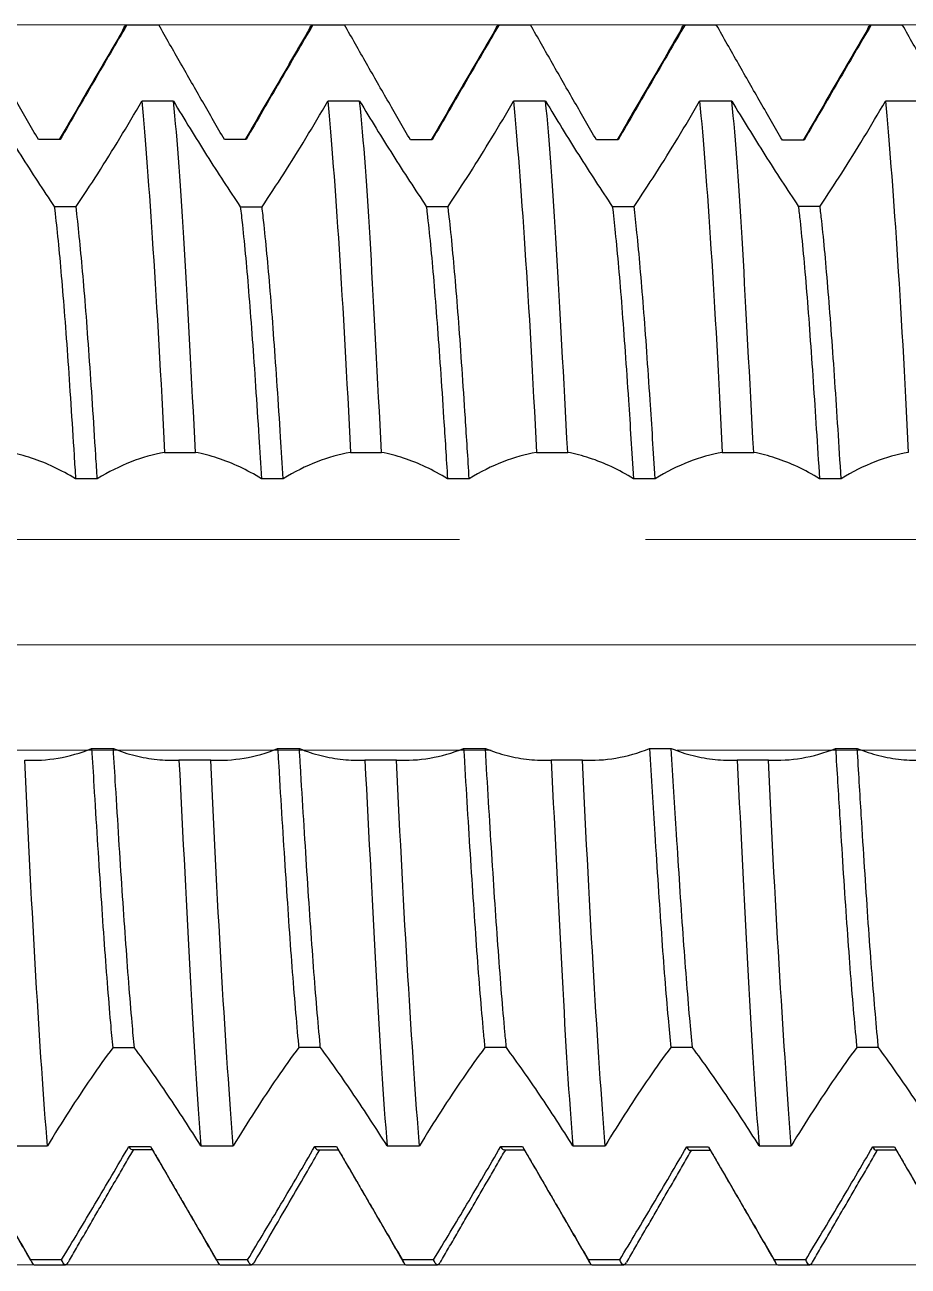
# Model space of a CAD drawing. Header units: millimetres. Extents: x -64 to 12559, y -1885 to 462.
# Drawn here: x 378.52 to 385.65, y 192.38 to 202.39 of the extents above; entities that cross this region are included whole.
import ezdxf

# ---------------------------------------------------------------- set-up
doc = ezdxf.new("R2010")
doc.units = ezdxf.units.MM
doc.header["$LTSCALE"] = 2
doc.linetypes.add('DASH', pattern=[3.75, 3, -0.75])
doc.linetypes.add('LONGDASH_DASH', pattern=[10.5, 6, -0.75, 3, -0.75])
for name, color, linetype, lineweight in [('1', 4, 'Continuous', 50), ('3', 1, 'DASH', 35), ('4', 2, 'LONGDASH_DASH', 25), ('CUT', 1, 'Continuous', 25), ('SK4', 2, 'LONGDASH_DASH', 25)]:
    doc.layers.add(name, color=color, linetype=linetype, lineweight=lineweight)

# ---------------------------------------------------------------- blocks, each defined once
blk = doc.blocks.new('A$C1EDF66EC')
at = {"layer": '1', "lineweight": 25}
for p, q in [((128.3372, 41.6101), (128.5939, 41.6101)), ((129.8368, 41.6101), (130.0919, 41.6101)), ((131.3386, 41.6101), (131.5922, 41.6101)), ((132.8385, 41.6101), (133.0907, 41.6101)), ((134.3398, 41.6101), (134.5908, 41.6101)), ((128.7123, 40.9948), (128.4575, 40.9948)), ((130.2143, 40.9948), (129.9579, 40.9948)), ((131.7138, 40.9948), (131.4558, 40.9948)), ((133.2159, 40.9948), (132.9565, 40.9948)), ((134.7148, 40.9948), (134.4544, 40.9948)), ((128.6404, 38.1615), (128.8908, 38.1615)), ((130.1394, 38.1615), (130.3908, 38.1615)), ((131.6395, 38.1615), (131.8923, 38.1615)), ((133.1379, 38.1615), (133.3921, 38.1615)), ((129.0144, 35.6797), (128.7568, 35.6797)), ((130.5124, 35.6797), (130.2563, 35.6797)), ((132.0127, 35.6797), (131.7582, 35.6797)), ((133.511, 35.6797), (133.258, 35.6797)), ((127.4357, 32.5689), (127.6965, 32.5689)), ((128.9339, 32.5689), (129.1949, 32.5689)), ((130.4356, 32.5689), (130.6961, 32.5689)), ((131.9345, 32.5689), (132.1941, 32.5689)), ((133.4365, 32.5689), (133.6948, 32.5689)), ((127.81, 31.6504), (127.5604, 31.6504)), ((129.3105, 31.6504), (129.0605, 31.6504)), ((130.8105, 31.6504), (130.5597, 31.6504)), ((132.3118, 31.6504), (132.0598, 31.6504)), ((133.8117, 31.6504), (133.5583, 31.6504)), ((127.5893, 31.6101), (127.8415, 31.6101)), ((129.0895, 31.6101), (129.3431, 31.6101)), ((130.5877, 31.6101), (130.8428, 31.6101)), ((132.0881, 31.6101), (132.3447, 31.6101)), ((133.5861, 31.6101), (133.8441, 31.6101))]:
    blk.add_line(p, q, dxfattribs=at)
for points, knots in [([(127.6234, 40.6842), (127.5648, 40.7852), (127.5064, 40.8866), (127.3886, 41.0917), (127.3293, 41.1957), (127.2109, 41.4032), (127.152, 41.507), (127.0934, 41.6101)], [0, 0, 0, 0, 0.3270086, 0.3270086, 0.6625901, 0.6625901, 1, 1, 1, 1]), ([(128.3372, 41.6101), (128.2484, 41.459), (128.1589, 41.306), (127.9791, 40.997), (127.8883, 40.8404), (127.7984, 40.6842)], [0, 0, 0, 0, 0.496888, 0.496888, 1, 1, 1, 1]), ([(129.1235, 40.6851), (129.065, 40.7861), (129.0065, 40.8875), (128.8888, 41.0925), (128.8295, 41.1963), (128.7113, 41.4035), (128.6524, 41.5072), (128.5939, 41.6101)], [0, 0, 0, 0, 0.3273015, 0.3273015, 0.66274, 0.66274, 1, 1, 1, 1]), ([(129.8368, 41.6101), (129.7481, 41.4591), (129.6587, 41.3064), (129.479, 40.9976), (129.3884, 40.8412), (129.2986, 40.6851)], [0, 0, 0, 0, 0.4968949, 0.4968949, 1, 1, 1, 1]), ([(130.6234, 40.6817), (130.5649, 40.7827), (130.5064, 40.884), (130.3884, 41.0896), (130.3288, 41.194), (130.21, 41.4024), (130.1507, 41.5066), (130.0919, 41.6101)], [0, 0, 0, 0, 0.3261115, 0.3261115, 0.6621323, 0.6621323, 1, 1, 1, 1]), ([(131.3386, 41.6101), (131.2496, 41.4586), (131.1599, 41.3052), (130.9796, 40.9954), (130.8886, 40.8383), (130.7985, 40.6817)], [0, 0, 0, 0, 0.4968685, 0.4968685, 1, 1, 1, 1]), ([(132.1235, 40.6821), (132.065, 40.783), (132.0065, 40.8844), (131.8885, 41.0899), (131.8289, 41.1942), (131.7102, 41.4025), (131.651, 41.5067), (131.5922, 41.6101)], [0, 0, 0, 0, 0.3262336, 0.3262336, 0.6621948, 0.6621948, 1, 1, 1, 1]), ([(132.8385, 41.6101), (132.7495, 41.4587), (132.6599, 41.3054), (132.4796, 40.9956), (132.3887, 40.8387), (132.2986, 40.6821)], [0, 0, 0, 0, 0.4968715, 0.4968715, 1, 1, 1, 1]), ([(133.6233, 40.6794), (133.5648, 40.7804), (133.5063, 40.8817), (133.3881, 41.0877), (133.3283, 41.1924), (133.2091, 41.4016), (133.1496, 41.5062), (133.0907, 41.6101)], [0, 0, 0, 0, 0.3253348, 0.3253348, 0.6617353, 0.6617353, 1, 1, 1, 1]), ([(134.3398, 41.6101), (134.2506, 41.4582), (134.1607, 41.3045), (133.9799, 40.9939), (133.8887, 40.8364), (133.7984, 40.6794)], [0, 0, 0, 0, 0.4968507, 0.4968507, 1, 1, 1, 1]), ([(135.1234, 40.6795), (135.0649, 40.7805), (135.0064, 40.8819), (134.8882, 41.0878), (134.8284, 41.1925), (134.7092, 41.4017), (134.6498, 41.5062), (134.5908, 41.6101)], [0, 0, 0, 0, 0.3253712, 0.3253712, 0.661754, 0.661754, 1, 1, 1, 1]), ([(127.2126, 40.9948), (127.3015, 40.8466), (127.391, 40.7011), (127.571, 40.4165), (127.6619, 40.277), (127.7518, 40.1437)], [0, 0, 0, 0, 0.496881, 0.496881, 1, 1, 1, 1]), ([(127.9269, 40.1437), (127.9854, 40.2298), (128.0439, 40.3186), (128.1618, 40.5029), (128.2213, 40.5986), (128.3398, 40.7939), (128.3989, 40.8937), (128.4575, 40.9948)], [0, 0, 0, 0, 0.3266587, 0.3266587, 0.6624119, 0.6624119, 1, 1, 1, 1]), ([(128.7123, 40.9948), (128.8013, 40.8465), (128.8909, 40.7009), (129.071, 40.4161), (129.1619, 40.2765), (129.2519, 40.1431)], [0, 0, 0, 0, 0.4968762, 0.4968762, 1, 1, 1, 1]), ([(129.427, 40.1431), (129.4856, 40.2292), (129.544, 40.3181), (129.6619, 40.5025), (129.7215, 40.5982), (129.8401, 40.7937), (129.8992, 40.8936), (129.9579, 40.9948)], [0, 0, 0, 0, 0.3264606, 0.3264606, 0.6623105, 0.6623105, 1, 1, 1, 1]), ([(130.2143, 40.9948), (130.303, 40.8471), (130.3922, 40.702), (130.5717, 40.4183), (130.6622, 40.2792), (130.7519, 40.1462)], [0, 0, 0, 0, 0.496904, 0.496904, 1, 1, 1, 1]), ([(130.927, 40.1462), (130.9855, 40.2324), (131.0439, 40.3213), (131.1615, 40.5052), (131.2207, 40.6005), (131.3387, 40.7949), (131.3975, 40.8942), (131.4558, 40.9948)], [0, 0, 0, 0, 0.3277281, 0.3277281, 0.6629575, 0.6629575, 1, 1, 1, 1]), ([(131.7138, 40.9948), (131.8025, 40.8469), (131.8919, 40.7016), (132.0716, 40.4175), (132.1622, 40.2783), (132.2521, 40.1452)], [0, 0, 0, 0, 0.4968948, 0.4968948, 1, 1, 1, 1]), ([(132.4271, 40.1452), (132.4857, 40.2313), (132.5441, 40.3202), (132.6618, 40.5043), (132.7211, 40.5997), (132.8392, 40.7945), (132.8981, 40.894), (132.9565, 40.9948)], [0, 0, 0, 0, 0.3273271, 0.3273271, 0.6627525, 0.6627525, 1, 1, 1, 1]), ([(133.2159, 40.9948), (133.3043, 40.8474), (133.3933, 40.7027), (133.5723, 40.4196), (133.6626, 40.2809), (133.7521, 40.1482)], [0, 0, 0, 0, 0.4969216, 0.4969216, 1, 1, 1, 1]), ([(133.9272, 40.1482), (133.9858, 40.2344), (134.0442, 40.3233), (134.1614, 40.507), (134.2204, 40.6019), (134.3378, 40.7956), (134.3963, 40.8945), (134.4544, 40.9948)], [0, 0, 0, 0, 0.328593, 0.328593, 0.6633981, 0.6633981, 1, 1, 1, 1]), ([(127.7984, 40.6842), (127.7838, 40.6842), (127.7693, 40.6842), (127.7401, 40.6842), (127.7255, 40.6842), (127.6817, 40.6842), (127.6525, 40.6842), (127.6234, 40.6842)], [0, 0, 0, 0, 0.2500021, 0.2500021, 0.5000042, 0.5000042, 1, 1, 1, 1]), ([(129.2986, 40.6851), (129.284, 40.6851), (129.2694, 40.6851), (129.2402, 40.6851), (129.2256, 40.6851), (129.1819, 40.6851), (129.1527, 40.6851), (129.1235, 40.6851)], [0, 0, 0, 0, 0.2500015, 0.2500015, 0.500003, 0.500003, 1, 1, 1, 1]), ([(130.7985, 40.6817), (130.7839, 40.6817), (130.7693, 40.6817), (130.7401, 40.6817), (130.7255, 40.6817), (130.6818, 40.6817), (130.6526, 40.6817), (130.6234, 40.6817)], [0, 0, 0, 0, 0.2500005, 0.2500005, 0.500001, 0.500001, 1, 1, 1, 1]), ([(132.2986, 40.6821), (132.2694, 40.6821), (132.2402, 40.6821), (132.1965, 40.6821), (132.1819, 40.6821), (132.1527, 40.6821), (132.1381, 40.6821), (132.1235, 40.6821)], [0, 0, 0, 0, 0.5, 0.5, 0.75, 0.75, 1, 1, 1, 1]), ([(133.7984, 40.6794), (133.7692, 40.6794), (133.74, 40.6794), (133.6962, 40.6794), (133.6817, 40.6794), (133.6525, 40.6794), (133.6379, 40.6794), (133.6233, 40.6794)], [0, 0, 0, 0, 0.5, 0.5, 0.75, 0.75, 1, 1, 1, 1]), ([(133.7521, 40.1482), (133.7813, 40.1482), (133.8105, 40.1482), (133.8543, 40.1482), (133.8689, 40.1482), (133.898, 40.1482), (133.9126, 40.1482), (133.9272, 40.1482)], [0, 0, 0, 0, 0.5, 0.5, 0.75, 0.75, 1, 1, 1, 1]), ([(133.7521, 40.1482), (133.7567, 40.1104), (133.7701, 39.9933), (133.7924, 39.7705), (133.8279, 39.358), (133.8713, 38.7606), (133.9058, 38.2201), (133.9226, 37.9494)], [0, 0, 0, 0, 0.0801828, 0.236313, 0.3924432, 0.7047035, 1, 1, 1, 1]), ([(134.0977, 37.9494), (134.0809, 38.22), (134.0464, 38.7606), (134.003, 39.3581), (133.9675, 39.7705), (133.9452, 39.9933), (133.9318, 40.1104), (133.9272, 40.1482)], [0, 0, 0, 0, 0.2953038, 0.6075734, 0.7637082, 0.919843, 1, 1, 1, 1]), ([(127.7518, 40.1437), (127.7606, 40.0699), (127.7783, 39.908), (127.8049, 39.6272), (127.8315, 39.3063), (127.867, 38.8274), (127.8975, 38.3607), (127.9191, 38.0114), (127.9229, 37.9482)], [0, 0, 0, 0, 0.1544913, 0.3099974, 0.4655034, 0.6210095, 0.9320217, 1, 1, 1, 1]), ([(127.7518, 40.1437), (127.7664, 40.1437), (127.781, 40.1437), (127.8102, 40.1437), (127.8248, 40.1437), (127.8685, 40.1437), (127.8977, 40.1437), (127.9269, 40.1437)], [0, 0, 0, 0, 0.25, 0.25, 0.5, 0.5, 1, 1, 1, 1]), ([(128.098, 37.9482), (128.0941, 38.0114), (128.0725, 38.3607), (128.042, 38.8274), (128.0066, 39.3063), (127.9799, 39.6272), (127.9534, 39.9081), (127.9357, 40.0699), (127.9269, 40.1437)], [0, 0, 0, 0, 0.0679738, 0.3789883, 0.5344955, 0.6900027, 0.8455099, 1, 1, 1, 1]), ([(129.2519, 40.1431), (129.2575, 40.0969), (129.2718, 39.9695), (129.2951, 39.7354), (129.3217, 39.4269), (129.3572, 38.9628), (129.3908, 38.4596), (129.4156, 38.0628), (129.4226, 37.9487)], [0, 0, 0, 0, 0.0969197, 0.2528251, 0.4087305, 0.5646358, 0.8764466, 1, 1, 1, 1]), ([(129.2519, 40.1431), (129.2665, 40.1431), (129.2811, 40.1431), (129.3103, 40.1431), (129.3249, 40.1431), (129.3687, 40.1431), (129.3978, 40.1431), (129.427, 40.1431)], [0, 0, 0, 0, 0.25, 0.25, 0.5, 0.5, 1, 1, 1, 1]), ([(129.5977, 37.9487), (129.5907, 38.0628), (129.5659, 38.4596), (129.5323, 38.9629), (129.4968, 39.4268), (129.4702, 39.7354), (129.4469, 39.9695), (129.4325, 40.097), (129.427, 40.1431)], [0, 0, 0, 0, 0.1235478, 0.435367, 0.5912765, 0.7471861, 0.9030957, 1, 1, 1, 1]), ([(130.7519, 40.1462), (130.7665, 40.1462), (130.7811, 40.1462), (130.8175, 40.1462), (130.8394, 40.1462), (130.8832, 40.1462), (130.9051, 40.1462), (130.927, 40.1462)], [0, 0, 0, 0, 0.25, 0.25, 0.625, 0.625, 1, 1, 1, 1]), ([(130.7519, 40.1462), (130.7542, 40.1273), (130.7653, 40.0323), (130.7853, 39.8426), (130.8119, 39.5482), (130.8474, 39.101), (130.8844, 38.5624), (130.9124, 38.116), (130.9227, 37.9486)], [0, 0, 0, 0, 0.0400497, 0.1958143, 0.3515788, 0.5073433, 0.8188724, 1, 1, 1, 1]), ([(131.0978, 37.9486), (131.0875, 38.116), (131.0594, 38.5625), (131.0225, 39.1011), (130.987, 39.5482), (130.9604, 39.8426), (130.9404, 40.0324), (130.9292, 40.1273), (130.927, 40.1462)], [0, 0, 0, 0, 0.181125, 0.4926676, 0.6484389, 0.8042103, 0.9599816, 1, 1, 1, 1]), ([(132.2521, 40.1452), (132.2812, 40.1452), (132.3104, 40.1452), (132.3542, 40.1452), (132.3688, 40.1452), (132.398, 40.1452), (132.4125, 40.1452), (132.4271, 40.1452)], [0, 0, 0, 0, 0.5, 0.5, 0.75, 0.75, 1, 1, 1, 1]), ([(132.2521, 40.1452), (132.2599, 40.08), (132.2766, 39.9292), (132.3022, 39.6591), (132.3377, 39.2284), (132.3778, 38.6596), (132.409, 38.1673), (132.4225, 37.9495)], [0, 0, 0, 0, 0.1380008, 0.2941541, 0.4503075, 0.7626141, 1, 1, 1, 1]), ([(132.5975, 37.9495), (132.5841, 38.1673), (132.5528, 38.6596), (132.5127, 39.2285), (132.4773, 39.6591), (132.4517, 39.9292), (132.435, 40.08), (132.4271, 40.1452)], [0, 0, 0, 0, 0.2373876, 0.5497085, 0.7058689, 0.8620294, 1, 1, 1, 1]), ([(127.9229, 37.9482), (127.8644, 37.9845), (127.806, 38.0162), (127.6878, 38.072), (127.6279, 38.0959), (127.5086, 38.1351), (127.4491, 38.1504), (127.3901, 38.1615)], [0, 0, 0, 0, 0.3248888, 0.3248888, 0.6615059, 0.6615059, 1, 1, 1, 1]), ([(128.6404, 38.1615), (128.551, 38.1453), (128.461, 38.12), (128.28, 38.0499), (128.1886, 38.0048), (128.098, 37.9482)], [0, 0, 0, 0, 0.4968383, 0.4968383, 1, 1, 1, 1]), ([(129.4226, 37.9487), (129.3641, 37.9849), (129.3058, 38.0166), (129.1877, 38.0723), (129.128, 38.0961), (129.009, 38.1352), (128.9497, 38.1504), (128.8908, 38.1615)], [0, 0, 0, 0, 0.3253653, 0.3253653, 0.6617482, 0.6617482, 1, 1, 1, 1]), ([(130.1394, 38.1615), (130.0501, 38.1453), (129.9603, 38.1201), (129.7795, 38.0501), (129.6882, 38.0051), (129.5977, 37.9487)], [0, 0, 0, 0, 0.4968473, 0.4968473, 1, 1, 1, 1]), ([(130.9227, 37.9486), (130.8642, 37.9849), (130.8058, 38.0165), (130.6878, 38.0722), (130.628, 38.096), (130.509, 38.1352), (130.4497, 38.1504), (130.3908, 38.1615)], [0, 0, 0, 0, 0.325308, 0.325308, 0.6617191, 0.6617191, 1, 1, 1, 1]), ([(131.6395, 38.1615), (131.5503, 38.1453), (131.4604, 38.1201), (131.2796, 38.0501), (131.1883, 38.005), (131.0978, 37.9486)], [0, 0, 0, 0, 0.4968462, 0.4968462, 1, 1, 1, 1]), ([(132.4225, 37.9495), (132.364, 37.9857), (132.3056, 38.0173), (132.1878, 38.0727), (132.1284, 38.0964), (132.0099, 38.1353), (131.9508, 38.1505), (131.8923, 38.1615)], [0, 0, 0, 0, 0.3262111, 0.3262111, 0.6621794, 0.6621794, 1, 1, 1, 1]), ([(133.1379, 38.1615), (133.0489, 38.1454), (132.9593, 38.1202), (132.7789, 38.0505), (132.6878, 38.0056), (132.5975, 37.9495)], [0, 0, 0, 0, 0.4968649, 0.4968649, 1, 1, 1, 1]), ([(133.9226, 37.9494), (133.8641, 37.9856), (133.8057, 38.0172), (133.6879, 38.0726), (133.6284, 38.0963), (133.5098, 38.1353), (133.4507, 38.1505), (133.3921, 38.1615)], [0, 0, 0, 0, 0.3260739, 0.3260739, 0.6621097, 0.6621097, 1, 1, 1, 1]), ([(134.6382, 38.1615), (134.5492, 38.1454), (134.4595, 38.1202), (134.2791, 38.0505), (134.188, 38.0056), (134.0977, 37.9494)], [0, 0, 0, 0, 0.4968624, 0.4968624, 1, 1, 1, 1]), ([(128.098, 37.9482), (128.0834, 37.9482), (128.0688, 37.9482), (128.0397, 37.9482), (128.0251, 37.9482), (127.9813, 37.9482), (127.9521, 37.9482), (127.9229, 37.9482)], [0, 0, 0, 0, 0.2500013, 0.2500013, 0.5000027, 0.5000027, 1, 1, 1, 1]), ([(129.5977, 37.9487), (129.5831, 37.9487), (129.5685, 37.9487), (129.5394, 37.9487), (129.5248, 37.9487), (129.481, 37.9487), (129.4518, 37.9487), (129.4226, 37.9487)], [0, 0, 0, 0, 0.2500023, 0.2500023, 0.5000046, 0.5000046, 1, 1, 1, 1]), ([(131.0978, 37.9486), (131.0832, 37.9486), (131.0686, 37.9486), (131.0394, 37.9486), (131.0249, 37.9486), (130.9811, 37.9486), (130.9519, 37.9486), (130.9227, 37.9486)], [0, 0, 0, 0, 0.2500027, 0.2500027, 0.5000054, 0.5000054, 1, 1, 1, 1]), ([(132.5975, 37.9495), (132.583, 37.9495), (132.5684, 37.9495), (132.5392, 37.9495), (132.5246, 37.9495), (132.4808, 37.9495), (132.4517, 37.9495), (132.4225, 37.9495)], [0, 0, 0, 0, 0.2500023, 0.2500023, 0.5000046, 0.5000046, 1, 1, 1, 1]), ([(127.5138, 35.6797), (127.6026, 35.6759), (127.692, 35.6812), (127.8719, 35.7114), (127.9627, 35.7365), (128.0528, 35.7732)], [0, 0, 0, 0, 0.4968837, 0.4968837, 1, 1, 1, 1]), ([(128.0528, 35.7732), (128.0674, 35.7732), (128.082, 35.7732), (128.1111, 35.7732), (128.1257, 35.7732), (128.1695, 35.7732), (128.1987, 35.7732), (128.2279, 35.7732)], [0, 0, 0, 0, 0.250002, 0.250002, 0.5000039, 0.5000039, 1, 1, 1, 1]), ([(128.0528, 35.7732), (128.0589, 35.6725), (128.0827, 35.2789), (128.1242, 34.6143), (128.1686, 33.9855), (128.2014, 33.5872), (128.2166, 33.4244), (128.2228, 33.3607)], [0, 0, 0, 0, 0.1070234, 0.4200192, 0.7330149, 0.8895127, 1, 1, 1, 1]), ([(128.2279, 35.7732), (128.2864, 35.7495), (128.3447, 35.7306), (128.4623, 35.7011), (128.5215, 35.6908), (128.6396, 35.6788), (128.6984, 35.6771), (128.7568, 35.6797)], [0, 0, 0, 0, 0.3270403, 0.3270403, 0.662603, 0.662603, 1, 1, 1, 1]), ([(128.3979, 33.3607), (128.3916, 33.4245), (128.3765, 33.5873), (128.3436, 33.9854), (128.2993, 34.6143), (128.2577, 35.279), (128.2339, 35.6725), (128.2279, 35.7732)], [0, 0, 0, 0, 0.1105037, 0.2669973, 0.5799846, 0.8929719, 1, 1, 1, 1]), ([(129.0144, 35.6797), (129.1031, 35.6759), (129.1924, 35.6812), (129.3722, 35.7113), (129.4629, 35.7364), (129.5529, 35.7731)], [0, 0, 0, 0, 0.4968896, 0.4968896, 1, 1, 1, 1]), ([(129.5529, 35.7731), (129.5557, 35.7271), (129.5762, 35.3868), (129.6144, 34.7658), (129.6588, 34.1194), (129.6943, 33.6719), (129.7127, 33.4677), (129.7223, 33.3698), (129.723, 33.3626)], [0, 0, 0, 0, 0.0486789, 0.3616267, 0.6745744, 0.8310483, 0.9875222, 1, 1, 1, 1]), ([(129.5529, 35.7731), (129.5675, 35.7731), (129.5821, 35.7731), (129.6113, 35.7731), (129.6259, 35.7731), (129.6697, 35.7731), (129.6988, 35.7731), (129.728, 35.7731)], [0, 0, 0, 0, 0.2500011, 0.2500011, 0.5000023, 0.5000023, 1, 1, 1, 1]), ([(129.728, 35.7731), (129.7865, 35.7493), (129.8449, 35.7304), (129.9623, 35.7011), (130.0215, 35.6908), (130.1393, 35.6788), (130.198, 35.6771), (130.2563, 35.6797)], [0, 0, 0, 0, 0.327348, 0.327348, 0.6627596, 0.6627596, 1, 1, 1, 1]), ([(129.8981, 33.3626), (129.8974, 33.3698), (129.8878, 33.4677), (129.8693, 33.672), (129.8339, 34.1193), (129.7895, 34.7658), (129.7513, 35.3868), (129.7308, 35.7271), (129.728, 35.7731)], [0, 0, 0, 0, 0.0124824, 0.1689549, 0.3254273, 0.6383723, 0.9513173, 1, 1, 1, 1]), ([(130.5124, 35.6797), (130.6014, 35.6759), (130.691, 35.6813), (130.8714, 35.7116), (130.9625, 35.7369), (131.0528, 35.7738)], [0, 0, 0, 0, 0.4968641, 0.4968641, 1, 1, 1, 1]), ([(131.0528, 35.7738), (131.0701, 35.4845), (131.1051, 34.9072), (131.149, 34.2509), (131.1845, 33.7877), (131.2063, 33.5362), (131.2192, 33.4015), (131.2232, 33.3609)], [0, 0, 0, 0, 0.3045057, 0.6168258, 0.7729859, 0.9291459, 1, 1, 1, 1]), ([(131.2279, 35.7738), (131.2864, 35.75), (131.3447, 35.731), (131.4625, 35.7014), (131.522, 35.691), (131.6405, 35.6788), (131.6996, 35.6771), (131.7582, 35.6797)], [0, 0, 0, 0, 0.326152, 0.326152, 0.6621495, 0.6621495, 1, 1, 1, 1]), ([(131.3983, 33.3609), (131.3942, 33.4015), (131.3813, 33.5362), (131.3596, 33.7878), (131.3241, 34.2508), (131.2802, 34.9072), (131.2452, 35.4845), (131.2279, 35.7738)], [0, 0, 0, 0, 0.0708499, 0.2270106, 0.3831713, 0.6954927, 1, 1, 1, 1]), ([(132.0127, 35.6797), (132.1017, 35.6759), (132.1912, 35.6813), (132.3716, 35.7116), (132.4626, 35.7368), (132.5529, 35.7738)], [0, 0, 0, 0, 0.4968664, 0.4968664, 1, 1, 1, 1]), ([(132.5529, 35.7738), (132.5675, 35.7738), (132.5821, 35.7738), (132.6113, 35.7738), (132.6258, 35.7738), (132.6696, 35.7738), (132.6988, 35.7738), (132.728, 35.7738)], [0, 0, 0, 0, 0.25, 0.25, 0.5, 0.5, 1, 1, 1, 1]), ([(132.5529, 35.7738), (132.5669, 35.5392), (132.5986, 35.0142), (132.6393, 34.3929), (132.6747, 33.9136), (132.6998, 33.6112), (132.716, 33.4376), (132.7233, 33.3635)], [0, 0, 0, 0, 0.2465496, 0.5589225, 0.715109, 0.8712954, 1, 1, 1, 1]), ([(132.728, 35.7738), (132.7865, 35.7499), (132.8448, 35.731), (132.9626, 35.7013), (133.022, 35.6909), (133.1405, 35.6788), (133.1995, 35.6771), (133.258, 35.6797)], [0, 0, 0, 0, 0.3262818, 0.3262818, 0.6622155, 0.6622155, 1, 1, 1, 1]), ([(132.8984, 33.3635), (132.891, 33.4376), (132.8749, 33.6112), (132.8498, 33.9137), (132.8143, 34.3928), (132.7737, 35.0142), (132.742, 35.5392), (132.728, 35.7738)], [0, 0, 0, 0, 0.1286978, 0.2848859, 0.4410741, 0.7534504, 1, 1, 1, 1]), ([(133.511, 35.6797), (133.6002, 35.6759), (133.6901, 35.6813), (133.8709, 35.7118), (133.9622, 35.7372), (134.0526, 35.7743)], [0, 0, 0, 0, 0.4968474, 0.4968474, 1, 1, 1, 1]), ([(134.0526, 35.7743), (134.0635, 35.5921), (134.0921, 35.1168), (134.1295, 34.532), (134.165, 34.0386), (134.1916, 33.7056), (134.2111, 33.4894), (134.2217, 33.3803), (134.2235, 33.3626)], [0, 0, 0, 0, 0.1902309, 0.501814, 0.6576055, 0.813397, 0.9691885, 1, 1, 1, 1]), ([(134.0526, 35.7743), (134.0672, 35.7743), (134.0818, 35.7743), (134.111, 35.7743), (134.1256, 35.7743), (134.1694, 35.7743), (134.1985, 35.7743), (134.2277, 35.7743)], [0, 0, 0, 0, 0.25, 0.25, 0.5, 0.5, 1, 1, 1, 1]), ([(134.2277, 35.7743), (134.2862, 35.7504), (134.3446, 35.7314), (134.4627, 35.7016), (134.5224, 35.6911), (134.6414, 35.6788), (134.7007, 35.6771), (134.7595, 35.6797)], [0, 0, 0, 0, 0.3253685, 0.3253685, 0.6617499, 0.6617499, 1, 1, 1, 1]), ([(134.3985, 33.3626), (134.3968, 33.3803), (134.3862, 33.4894), (134.3667, 33.7056), (134.34, 34.0388), (134.3046, 34.532), (134.2671, 35.1168), (134.2386, 35.5921), (134.2277, 35.7743)], [0, 0, 0, 0, 0.0308035, 0.1865969, 0.3423904, 0.4981839, 0.8097708, 1, 1, 1, 1]), ([(128.2228, 33.3607), (128.1643, 33.2819), (128.1059, 33.1999), (127.9888, 33.0293), (127.93, 32.9405), (127.8129, 32.7582), (127.7544, 32.6645), (127.6965, 32.5689)], [0, 0, 0, 0, 0.3288257, 0.3288257, 0.6635152, 0.6635152, 1, 1, 1, 1]), ([(128.3979, 33.3607), (128.3833, 33.3607), (128.3687, 33.3607), (128.3395, 33.3607), (128.325, 33.3607), (128.2812, 33.3607), (128.252, 33.3607), (128.2228, 33.3607)], [0, 0, 0, 0, 0.25, 0.25, 0.5, 0.5, 1, 1, 1, 1]), ([(128.9339, 32.5689), (128.8456, 32.7094), (128.7567, 32.8462), (128.5777, 33.1111), (128.4874, 33.2395), (128.3979, 33.3607)], [0, 0, 0, 0, 0.4969239, 0.4969239, 1, 1, 1, 1]), ([(129.723, 33.3626), (129.6645, 33.2839), (129.6061, 33.2019), (129.4887, 33.0311), (129.4296, 32.942), (129.3118, 32.7589), (129.2532, 32.6648), (129.1949, 32.5689)], [0, 0, 0, 0, 0.327888, 0.327888, 0.6630376, 0.6630376, 1, 1, 1, 1]), ([(129.8981, 33.3626), (129.8835, 33.3626), (129.8689, 33.3626), (129.8397, 33.3626), (129.8251, 33.3626), (129.7814, 33.3626), (129.7522, 33.3626), (129.723, 33.3626)], [0, 0, 0, 0, 0.25, 0.25, 0.5, 0.5, 1, 1, 1, 1]), ([(130.4356, 32.5689), (130.347, 32.7098), (130.2578, 32.8469), (130.0784, 33.1125), (129.9878, 33.2412), (129.8981, 33.3626)], [0, 0, 0, 0, 0.4969051, 0.4969051, 1, 1, 1, 1]), ([(131.2232, 33.3609), (131.1647, 33.2821), (131.1063, 33.2001), (130.989, 33.0295), (130.9301, 32.9407), (130.8127, 32.7583), (130.7542, 32.6645), (130.6961, 32.5689)], [0, 0, 0, 0, 0.3286449, 0.3286449, 0.6634244, 0.6634244, 1, 1, 1, 1]), ([(131.3983, 33.3609), (131.3837, 33.3609), (131.3691, 33.3609), (131.3399, 33.3609), (131.3253, 33.3609), (131.2816, 33.3609), (131.2524, 33.3609), (131.2232, 33.3609)], [0, 0, 0, 0, 0.2500012, 0.2500012, 0.5000024, 0.5000024, 1, 1, 1, 1]), ([(131.9345, 32.5689), (131.8461, 32.7094), (131.7571, 32.8463), (131.5781, 33.1112), (131.4878, 33.2397), (131.3983, 33.3609)], [0, 0, 0, 0, 0.4969225, 0.4969225, 1, 1, 1, 1]), ([(132.7233, 33.3635), (132.6647, 33.2849), (132.6063, 33.2029), (132.4887, 33.032), (132.4294, 32.9427), (132.3114, 32.7593), (132.2525, 32.665), (132.1941, 32.5689)], [0, 0, 0, 0, 0.3273998, 0.3273998, 0.6627895, 0.6627895, 1, 1, 1, 1]), ([(132.8984, 33.3635), (132.8838, 33.3635), (132.8692, 33.3635), (132.84, 33.3635), (132.8254, 33.3635), (132.7816, 33.3635), (132.7525, 33.3635), (132.7233, 33.3635)], [0, 0, 0, 0, 0.2500021, 0.2500021, 0.5000042, 0.5000042, 1, 1, 1, 1]), ([(133.4365, 32.5689), (133.3478, 32.7099), (133.2585, 32.8473), (133.0788, 33.1131), (132.9882, 33.242), (132.8984, 33.3635)], [0, 0, 0, 0, 0.4968962, 0.4968962, 1, 1, 1, 1]), ([(134.2235, 33.3626), (134.1649, 33.2839), (134.1065, 33.2019), (133.9889, 33.0311), (133.9298, 32.942), (133.8119, 32.7589), (133.7531, 32.6648), (133.6948, 32.5689)], [0, 0, 0, 0, 0.3278093, 0.3278093, 0.6629989, 0.6629989, 1, 1, 1, 1]), ([(134.3985, 33.3626), (134.3839, 33.3626), (134.3694, 33.3626), (134.3402, 33.3626), (134.3256, 33.3626), (134.2818, 33.3626), (134.2526, 33.3626), (134.2235, 33.3626)], [0, 0, 0, 0, 0.2500022, 0.2500022, 0.5000043, 0.5000043, 1, 1, 1, 1]), ([(134.936, 32.5689), (134.8474, 32.7097), (134.7581, 32.8469), (134.5787, 33.1124), (134.4882, 33.2411), (134.3985, 33.3626)], [0, 0, 0, 0, 0.4969057, 0.4969057, 1, 1, 1, 1]), ([(127.0273, 32.5647), (127.0858, 32.4639), (127.1442, 32.3633), (127.2625, 32.1598), (127.3224, 32.0569), (127.4418, 31.8524), (127.5013, 31.7507), (127.5604, 31.6504)], [0, 0, 0, 0, 0.3249016, 0.3249016, 0.6615133, 0.6615133, 1, 1, 1, 1]), ([(127.81, 31.6504), (127.8994, 31.7971), (127.9893, 31.9468), (128.1704, 32.2518), (128.2618, 32.4077), (128.3523, 32.5647)], [0, 0, 0, 0, 0.4968393, 0.4968393, 1, 1, 1, 1]), ([(128.3523, 32.5647), (128.3669, 32.5647), (128.3815, 32.5647), (128.4106, 32.5647), (128.4252, 32.5647), (128.469, 32.5647), (128.4982, 32.5647), (128.5274, 32.5647)], [0, 0, 0, 0, 0.2500017, 0.2500017, 0.5000034, 0.5000034, 1, 1, 1, 1]), ([(128.5274, 32.5647), (128.5859, 32.4639), (128.6443, 32.3633), (128.7626, 32.1599), (128.8225, 32.0569), (128.9419, 31.8524), (129.0014, 31.7508), (129.0605, 31.6504)], [0, 0, 0, 0, 0.3248771, 0.3248771, 0.6615007, 0.6615007, 1, 1, 1, 1]), ([(129.3105, 31.6504), (129.3998, 31.7968), (129.4896, 31.9463), (129.6704, 32.2509), (129.7616, 32.4065), (129.852, 32.5633)], [0, 0, 0, 0, 0.4968507, 0.4968507, 1, 1, 1, 1]), ([(129.3673, 31.6318), (129.418, 31.7194), (129.5171, 31.8904), (129.6589, 32.1349), (129.7832, 32.3493), (129.8592, 32.4802), (129.8925, 32.5376)], [0, 0, 0, 0, 0.2900871, 0.5661988, 0.8099719, 1, 1, 1, 1]), ([(129.852, 32.5633), (129.8666, 32.5633), (129.8812, 32.5633), (129.9103, 32.5633), (129.9249, 32.5633), (129.9687, 32.5633), (129.9979, 32.5633), (130.0271, 32.5633)], [0, 0, 0, 0, 0.2500026, 0.2500026, 0.5000051, 0.5000051, 1, 1, 1, 1]), ([(129.852, 32.5633), (129.8615, 32.5448), (129.8728, 32.534), (129.8841, 32.5369), (129.8859, 32.5377)], [0, 0, 0, 0, 0.8425581, 1, 1, 1, 1]), ([(130.0271, 32.5633), (130.0856, 32.4625), (130.144, 32.3619), (130.2622, 32.1587), (130.3221, 32.056), (130.4413, 31.852), (130.5007, 31.7505), (130.5597, 31.6504)], [0, 0, 0, 0, 0.3253297, 0.3253297, 0.6617328, 0.6617328, 1, 1, 1, 1]), ([(130.8105, 31.6504), (130.8998, 31.7969), (130.9897, 31.9464), (131.1705, 32.251), (131.2617, 32.4067), (131.3521, 32.5635)], [0, 0, 0, 0, 0.4968493, 0.4968493, 1, 1, 1, 1]), ([(131.3521, 32.5635), (131.3667, 32.5635), (131.3813, 32.5635), (131.4104, 32.5635), (131.425, 32.5635), (131.4688, 32.5635), (131.498, 32.5635), (131.5271, 32.5635)], [0, 0, 0, 0, 0.2500027, 0.2500027, 0.5000054, 0.5000054, 1, 1, 1, 1]), ([(131.3521, 32.5635), (131.3583, 32.5514), (131.3695, 32.537), (131.3807, 32.5361), (131.3857, 32.5383)], [0, 0, 0, 0, 0.5569639, 1, 1, 1, 1]), ([(131.5271, 32.5635), (131.5857, 32.4627), (131.6441, 32.3621), (131.7623, 32.1589), (131.8222, 32.0561), (131.9414, 31.852), (132.0009, 31.7506), (132.0598, 31.6504)], [0, 0, 0, 0, 0.3252761, 0.3252761, 0.6617053, 0.6617053, 1, 1, 1, 1]), ([(132.3118, 31.6504), (132.4008, 31.7964), (132.4905, 31.9455), (132.6708, 32.2492), (132.7618, 32.4045), (132.8518, 32.5608)], [0, 0, 0, 0, 0.4968699, 0.4968699, 1, 1, 1, 1]), ([(132.8518, 32.5608), (132.8664, 32.5608), (132.881, 32.5608), (132.9102, 32.5608), (132.9248, 32.5608), (132.9686, 32.5608), (132.9977, 32.5608), (133.0269, 32.5608)], [0, 0, 0, 0, 0.2500019, 0.2500019, 0.5000037, 0.5000037, 1, 1, 1, 1]), ([(132.8518, 32.5608), (132.8549, 32.5548), (132.8661, 32.5362), (132.8773, 32.5311), (132.8854, 32.5345)], [0, 0, 0, 0, 0.2735277, 1, 1, 1, 1]), ([(133.0269, 32.5608), (133.0855, 32.46), (133.1439, 32.3595), (133.2619, 32.1567), (133.3215, 32.0544), (133.4403, 31.8512), (133.4996, 31.7501), (133.5583, 31.6504)], [0, 0, 0, 0, 0.3261633, 0.3261633, 0.6621589, 0.6621589, 1, 1, 1, 1]), ([(133.8117, 31.6504), (133.9007, 31.7965), (133.9904, 31.9456), (134.1708, 32.2495), (134.2618, 32.4048), (134.352, 32.5612)], [0, 0, 0, 0, 0.4968668, 0.4968668, 1, 1, 1, 1]), ([(134.352, 32.5612), (134.3665, 32.5612), (134.3811, 32.5612), (134.4103, 32.5612), (134.4249, 32.5612), (134.4687, 32.5612), (134.4979, 32.5612), (134.527, 32.5612)], [0, 0, 0, 0, 0.25, 0.25, 0.5, 0.5, 1, 1, 1, 1]), ([(134.352, 32.5612), (134.3606, 32.5443), (134.3719, 32.5325), (134.3833, 32.5348), (134.386, 32.5361)], [0, 0, 0, 0, 0.7607572, 1, 1, 1, 1]), ([(134.527, 32.5612), (134.5856, 32.4604), (134.644, 32.3599), (134.762, 32.157), (134.8217, 32.0547), (134.9406, 31.8513), (134.9998, 31.7502), (135.0586, 31.6504)], [0, 0, 0, 0, 0.326033, 0.326033, 0.6620922, 0.6620922, 1, 1, 1, 1])]:
    blk.add_open_spline(points, degree=3, knots=knots, dxfattribs=at)
for points, degree in [([(128.3029, 41.5646), (128.047, 41.124), (127.791, 40.6842)], 2), ([(128.3052, 41.567), (128.3155, 41.5953), (128.3261, 41.6098), (128.3372, 41.6101)], 3), ([(129.8015, 41.5638), (129.5461, 41.1241), (129.2906, 40.6851)], 2), ([(129.8041, 41.5662), (129.8146, 41.595), (129.8254, 41.6098), (129.8368, 41.6101)], 3), ([(131.3034, 41.5636), (131.0471, 41.1223), (130.7907, 40.6817)], 2), ([(131.3061, 41.5659), (131.3166, 41.5949), (131.3274, 41.6098), (131.3386, 41.6101)], 3), ([(132.8025, 41.563), (132.5466, 41.1222), (132.2905, 40.6821)], 2), ([(132.8054, 41.5652), (132.8161, 41.5946), (132.8271, 41.6098), (132.8385, 41.6101)], 3), ([(134.3047, 41.5633), (134.0478, 41.121), (133.7909, 40.6794)], 2), ([(134.3075, 41.5656), (134.318, 41.5948), (134.3288, 41.6098), (134.3398, 41.6101)], 3), ([(128.4575, 40.9948), (128.5127, 40.3855), (128.5814, 39.3665), (128.6404, 38.1615)], 3), ([(128.8908, 38.1615), (128.8268, 39.3662), (128.7774, 40.3858), (128.7123, 40.9948)], 3), ([(129.9579, 40.9948), (130.0139, 40.3856), (130.0827, 39.3666), (130.1394, 38.1615)], 3), ([(130.3908, 38.1615), (130.327, 39.3662), (130.2802, 40.3858), (130.2143, 40.9948)], 3), ([(131.4558, 40.9948), (131.5113, 40.3855), (131.5825, 39.3666), (131.6395, 38.1615)], 3), ([(131.8923, 38.1615), (131.8267, 39.3662), (131.7785, 40.3858), (131.7138, 40.9948)], 3), ([(132.9565, 40.9948), (133.0132, 40.3856), (133.0826, 39.3667), (133.1379, 38.1615)], 3), ([(133.3921, 38.1615), (133.3271, 39.3662), (133.2801, 40.3858), (133.2159, 40.9948)], 3), ([(134.4544, 40.9948), (134.5117, 40.3856), (134.5822, 39.3667), (134.6382, 38.1615)], 3), ([(134.0977, 37.9494), (133.9226, 37.9494)], 1), ([(131.0528, 35.7738), (131.2279, 35.7738)], 1), ([(127.6965, 32.5689), (127.635, 33.3153), (127.5703, 34.4341), (127.5138, 35.6797)], 3), ([(128.7568, 35.6797), (128.8215, 34.4346), (128.8739, 33.3153), (128.9339, 32.5689)], 3), ([(129.1949, 32.5689), (129.1355, 33.3153), (129.0697, 34.4341), (129.0144, 35.6797)], 3), ([(130.2563, 35.6797), (130.3222, 34.4346), (130.3735, 33.3152), (130.4356, 32.5689)], 3), ([(130.6961, 32.5689), (130.6386, 33.3154), (130.5683, 34.4341), (130.5124, 35.6797)], 3), ([(131.7582, 35.6797), (131.8232, 34.4346), (131.8704, 33.3152), (131.9345, 32.5689)], 3), ([(132.1941, 32.5689), (132.1373, 33.3154), (132.0679, 34.4341), (132.0127, 35.6797)], 3), ([(133.258, 35.6797), (133.3237, 34.4346), (133.372, 33.3152), (133.4365, 32.5689)], 3), ([(133.6948, 32.5689), (133.6393, 33.3155), (133.5679, 34.4341), (133.511, 35.6797)], 3), ([(127.0296, 32.5604), (127.2998, 32.0948), (127.5696, 31.629)], 2), ([(127.8651, 31.6315), (128.1284, 32.0861), (128.3922, 32.5407)], 2), ([(128.3523, 32.5647), (128.3635, 32.5437), (128.3747, 32.5357), (128.3858, 32.5409)], 3), ([(128.3855, 32.5407), (128.4633, 32.5407), (128.5412, 32.5407)], 2), ([(128.5296, 32.5606), (128.7998, 32.095), (129.0697, 31.6291)], 2), ([(129.8856, 32.5376), (129.9637, 32.5376), (130.0418, 32.5376)], 2), ([(130.0303, 32.5574), (130.2999, 32.0927), (130.5692, 31.6278)], 2), ([(130.8663, 31.6311), (131.129, 32.0846), (131.3922, 32.5382)], 2), ([(131.3855, 32.5382), (131.4636, 32.5382), (131.5416, 32.5382)], 2), ([(131.5302, 32.5579), (131.7999, 32.0931), (132.0693, 31.6281)], 2), ([(133.0306, 32.554), (133.2994, 32.0907), (133.5679, 31.6272)], 2), ([(134.5304, 32.5551), (134.7994, 32.0915), (135.068, 31.6277)], 2), ([(132.3681, 31.6308), (132.6299, 32.0826), (132.8921, 32.5345)], 2), ([(132.8853, 32.5345), (132.9636, 32.5345), (133.0419, 32.5345)], 2), ([(133.8664, 31.6298), (134.1289, 32.0828), (134.3917, 32.5357)], 2), ([(134.3852, 32.5358), (134.4634, 32.5358), (134.5416, 32.5358)], 2), ([(127.5604, 31.6504), (127.5701, 31.624), (127.5798, 31.6108), (127.5894, 31.6105)], 3), ([(127.8615, 31.6294), (127.8444, 31.5986), (127.8272, 31.6051), (127.81, 31.6504)], 3), ([(129.0605, 31.6504), (129.0702, 31.6242), (129.0799, 31.611), (129.0896, 31.6105)], 3), ([(129.3634, 31.63), (129.3461, 31.5986), (129.3285, 31.6048), (129.3105, 31.6504)], 3), ([(130.5597, 31.6504), (130.569, 31.6244), (130.5783, 31.6112), (130.5878, 31.6105)], 3), ([(130.8624, 31.6292), (130.8455, 31.5987), (130.8283, 31.6052), (130.8105, 31.6504)], 3), ([(132.0598, 31.6504), (132.0692, 31.6244), (132.0786, 31.6112), (132.0882, 31.6105)], 3), ([(132.3642, 31.629), (132.3474, 31.5987), (132.3301, 31.6053), (132.3118, 31.6504)], 3), ([(133.5583, 31.6504), (133.5673, 31.6244), (133.5766, 31.6112), (133.5861, 31.6105)], 3), ([(133.8628, 31.6278), (133.8465, 31.5989), (133.8296, 31.6059), (133.8117, 31.6504)], 3)]:
    blk.add_open_spline(points, degree=degree, dxfattribs=at)
at = {"layer": '3', "lineweight": 13}
for p, q in [((138.5193, 37.4601), (80.2752, 37.4601)), ((80.2752, 35.7601), (138.5477, 35.7601))]:
    blk.add_line(p, q, dxfattribs=at)
at = {"layer": '4', "lineweight": 13}
blk.add_line((79.2752, 36.6101), (144.2752, 36.6101), dxfattribs=at)
at = {"layer": 'CUT', "lineweight": 13}
for p, q in [((140.2752, 41.6101), (125.2752, 41.6101)), ((125.2752, 31.6101), (140.2752, 31.6101))]:
    blk.add_line(p, q, dxfattribs=at)
at = {"layer": 'SK4', "lineweight": 13}
blk.add_line((42.2752, 36.6101), (144.2752, 36.6101), dxfattribs=at)

msp = doc.modelspace()

# ---------------------------------------------------------------- block references
msp.add_blockref('A$C1EDF66EC', (251.0103, 160.7825))

doc.saveas('drawing.dxf')
